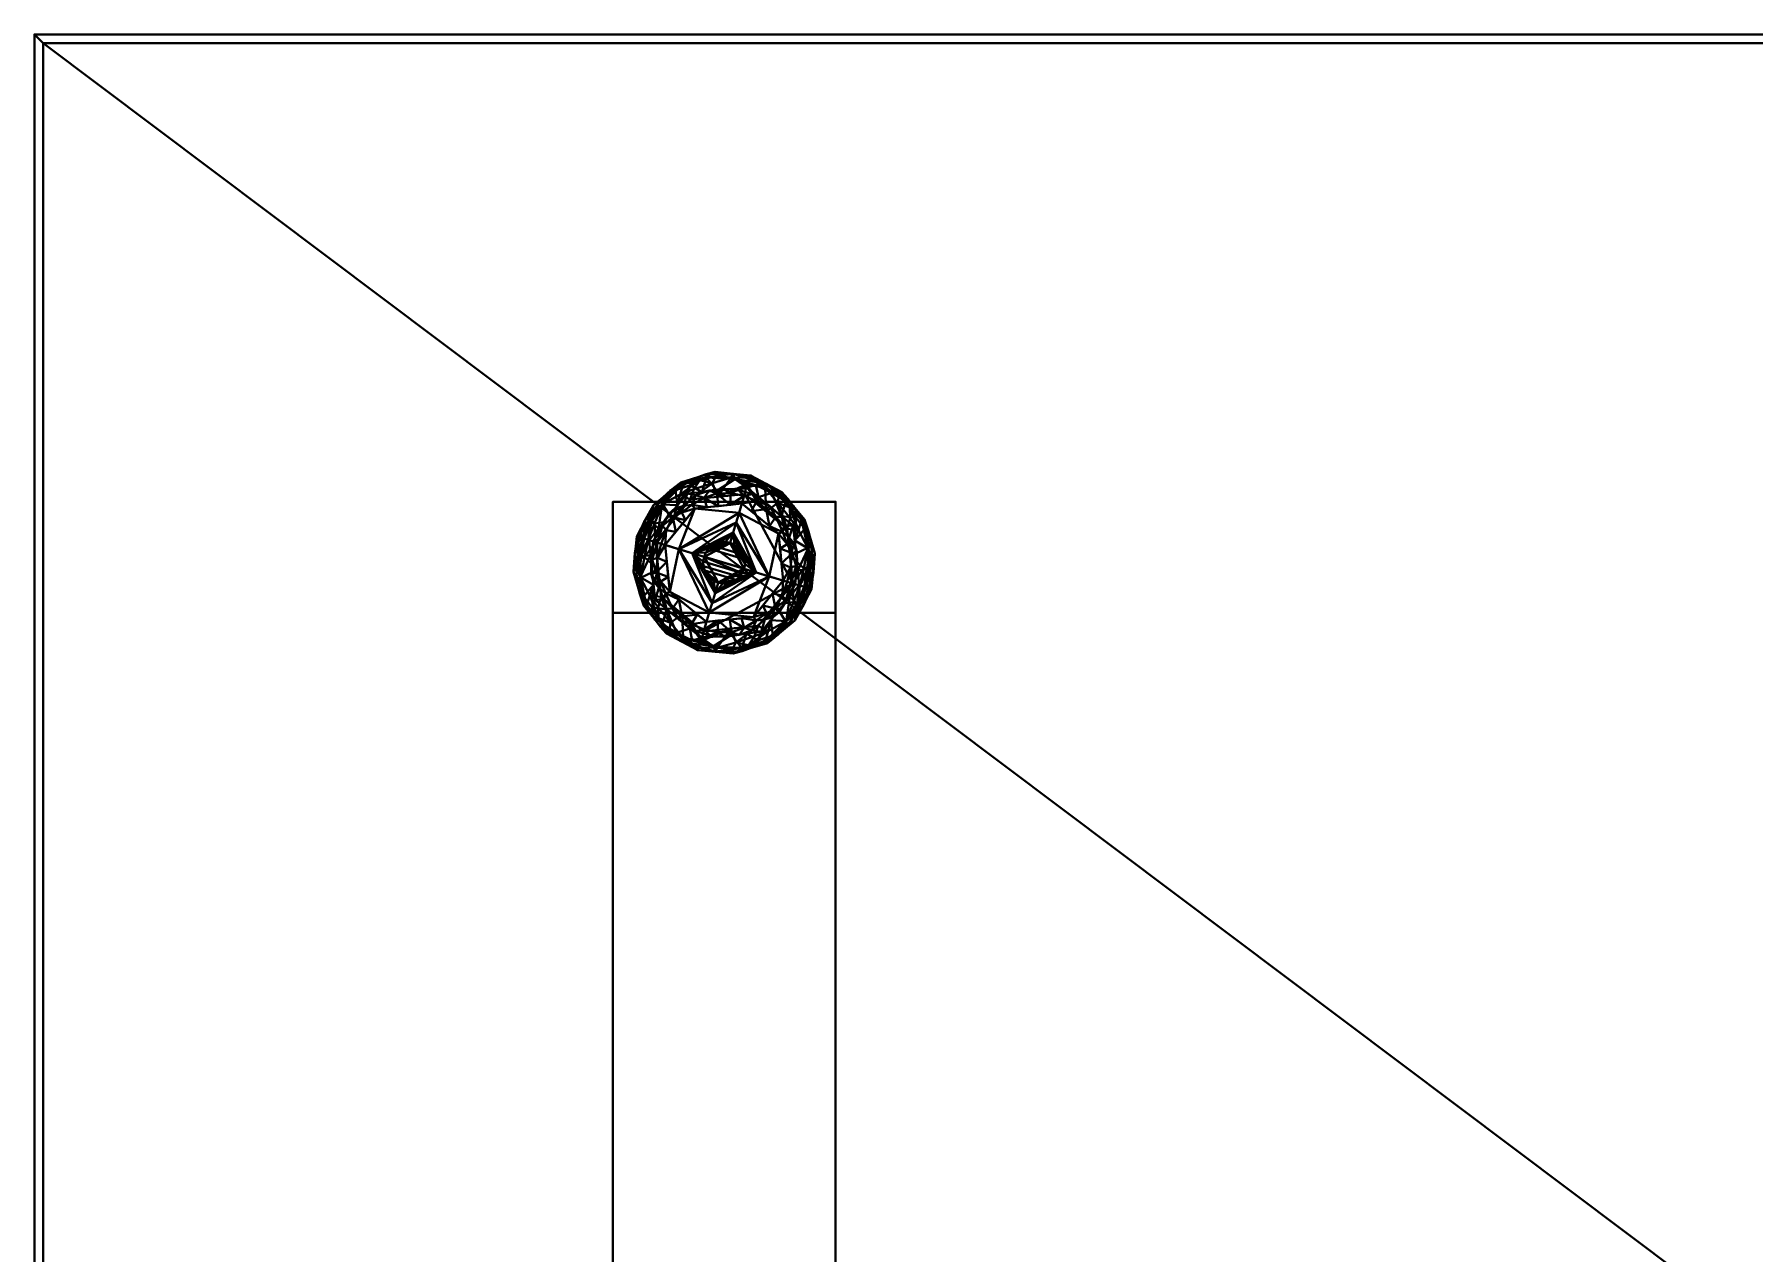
# Model space of a CAD drawing. Header units: millimetres. Extents: x -1905 to 795, y -245 to 965.
# Drawn here: x -1904.5 to -1518, y 691 to 964.9 of the extents above; entities that cross this region are included whole.
import ezdxf

# ---------------------------------------------------------------- set-up
doc = ezdxf.new("R2010")
doc.units = ezdxf.units.MM
doc.layers.add('I-FURN', color=7, linetype='Continuous', lineweight=40)

msp = doc.modelspace()

# ---------------------------------------------------------------- meshes
at = {"layer": 'I-FURN', "color": 252, "true_color": 0xa39689}
mesh = msp.add_polyface(dxfattribs=at)
corners = [(-554.52, -245.09, 725), (-554.52, -243.09, 725), (-1902.52, -243.09, 725), (-1902.52, 962.91, 725), (-554.52, 962.91, 725), (-554.52, 964.91, 725), (-1904.52, 964.91, 725), (-1904.52, -245.09, 725)]
mesh.append_faces([[corners[k] for k in face] for face in [(7, 2, 3, 6)]], dxfattribs={"vtx0": -1, "vtx2": -1, "color": 252})
mesh.append_faces([[corners[k] for k in face] for face in [(0, 1, 2, 7)]], dxfattribs={"vtx2": -1, "color": 252})
mesh.append_faces([[corners[k] for k in face] for face in [(3, 4, 5, 6)]], dxfattribs={"vtx3": -1, "color": 252})
mesh = msp.add_polyface(dxfattribs=at)
corners = [(-554.52, -245.09, 700), (-1904.52, -245.09, 700), (-1904.52, 964.91, 700), (-554.52, 964.91, 700), (-554.52, 962.91, 700), (-1902.52, 962.91, 700), (-1902.52, -243.09, 700), (-554.52, -243.09, 700)]
mesh.append_faces([[corners[k] for k in face] for face in [(2, 5, 6, 1)]], dxfattribs={"vtx0": -1, "vtx2": -1, "color": 252})
mesh.append_faces([[corners[k] for k in face] for face in [(3, 4, 5, 2)]], dxfattribs={"vtx2": -1, "color": 252})
mesh.append_faces([[corners[k] for k in face] for face in [(6, 7, 0, 1)]], dxfattribs={"vtx3": -1, "color": 252})
mesh = msp.add_polyface(dxfattribs=at)
corners = [(-1904.52, -245.09, 725), (-1904.52, 964.91, 725), (-1904.52, 964.91, 700), (-1904.52, -245.09, 700)]
mesh.append_faces([[corners[k] for k in face] for face in [(0, 1, 2, 3)]], dxfattribs={"color": 252})
mesh = msp.add_polyface(dxfattribs=at)
corners = [(-1904.52, 964.91, 725), (-554.52, 964.91, 725), (-554.52, 964.91, 700), (-1904.52, 964.91, 700)]
mesh.append_faces([[corners[k] for k in face] for face in [(0, 1, 2, 3)]], dxfattribs={"color": 252})
mesh = msp.add_polyface(dxfattribs=at)
corners = [(-1902.52, 962.91, 725), (-1902.52, -243.09, 725), (-554.52, -243.09, 725), (-554.52, 962.91, 725), (-1191.35, 428.44, 725), (-906.26, 428.44, 725), (-906.26, 292.33, 725), (-1191.35, 292.33, 725)]
mesh.append_faces([[corners[k] for k in face] for face in [(3, 5, 6, 2), (7, 1, 2, 6)]], dxfattribs={"vtx0": -1, "vtx2": -1, "color": 252})
mesh.append_faces([[corners[k] for k in face] for face in [(3, 0, 4, 5), (7, 4, 0, 1)]], dxfattribs={"vtx1": -1, "vtx3": -1, "color": 252})
mesh = msp.add_polyface(dxfattribs=at)
corners = [(-1902.52, 962.91, 700), (-554.52, 962.91, 700), (-554.52, -243.09, 700), (-1902.52, -243.09, 700), (-1191.35, 428.44, 700), (-1191.35, 292.33, 700), (-906.26, 292.33, 700), (-906.26, 428.44, 700)]
mesh.append_faces([[corners[k] for k in face] for face in [(5, 3, 0, 4), (4, 0, 1, 7)]], dxfattribs={"vtx0": -1, "vtx2": -1, "color": 252})
mesh.append_faces([[corners[k] for k in face] for face in [(2, 3, 5, 6), (1, 2, 6, 7)]], dxfattribs={"vtx1": -1, "vtx3": -1, "color": 252})
mesh = msp.add_polyface(dxfattribs=at)
corners = [(-1902.52, -243.09, 725), (-1902.52, 962.91, 725), (-1902.52, 962.91, 700), (-1902.52, -243.09, 700)]
mesh.append_faces([[corners[k] for k in face] for face in [(0, 1, 2, 3)]], dxfattribs={"color": 252})
mesh = msp.add_polyface(dxfattribs=at)
corners = [(-1902.52, 962.91, 725), (-554.52, 962.91, 725), (-554.52, 962.91, 700), (-1902.52, 962.91, 700)]
mesh.append_faces([[corners[k] for k in face] for face in [(0, 1, 2, 3)]], dxfattribs={"color": 252})
mesh = msp.add_polyface(dxfattribs=at)
corners = [(-1902.52, 962.91, 725), (-1902.52, -243.09, 725), (-1902.52, -243.09, 700), (-1902.52, 962.91, 700)]
mesh.append_faces([[corners[k] for k in face] for face in [(0, 1, 2, 3)]], dxfattribs={"color": 252})
mesh = msp.add_polyface(dxfattribs=at)
corners = [(-554.52, 962.91, 725), (-1902.52, 962.91, 725), (-1902.52, 962.91, 700), (-554.52, 962.91, 700)]
mesh.append_faces([[corners[k] for k in face] for face in [(0, 1, 2, 3)]], dxfattribs={"color": 252})
at = {"layer": 'I-FURN', "color": 250, "true_color": 0x191919}
mesh = msp.add_polyface(dxfattribs=at)
corners = [(-1766.42, 851.27, 8.39), (-1757.89, 861.72, 8.39), (-1744.47, 863.07, 8.39), (-1734.02, 854.54, 8.39), (-1732.67, 841.12, 8.39), (-1731.55, 840.78, 7.75), (-1730.67, 840.51, 6.78), (-1730.11, 840.35, 5.59), (-1729.92, 840.29, 4.27), (-1729.15, 848.25, 4.27), (-1731.49, 855.9, 4.27), (-1736.58, 862.07, 4.27), (-1743.64, 865.82, 4.27), (-1751.6, 866.59, 4.27), (-1759.25, 864.25, 4.27), (-1765.42, 859.16, 4.27), (-1769.18, 852.1, 4.27), (-1768.98, 852.04, 5.59), (-1768.42, 851.87, 6.78), (-1767.54, 851.61, 7.75), (-1762.16, 856.49, 8.39), (-1733.35, 847.83, 8.39), (-1765.68, 857.72, 6.6), (-1729.73, 846.9, 6.6), (-1767.13, 855.96, 4.27), (-1729.5, 844.64, 4.27), (-1767.51, 855.41, 5.9), (-1729.48, 843.97, 5.9), (-1760.45, 862.51, 6.9), (-1731.45, 853.78, 6.9), (-1765.96, 855.35, 7.75), (-1763.5, 859.28, 7.45), (-1730.81, 844.77, 7.75), (-1730.68, 849.41, 7.45), (-1753.51, 865.38, 6.94), (-1735.65, 860.01, 6.94), (-1763.13, 860.95, 6.19), (-1730.08, 851.01, 6.19), (-1760.41, 863.32, 5.61), (-1755.43, 865.42, 4.27), (-1757, 864.77, 6.26), (-1762.34, 861.71, 4.27), (-1757.12, 863.64, 7.56), (-1731.03, 854.48, 5.61), (-1734.03, 858.98, 4.27), (-1733.08, 857.58, 6.26), (-1730.32, 852.07, 4.27), (-1733.4, 856.26, 7.55), (-1733.68, 851.18, 8.39), (-1753.59, 866.08, 5.59), (-1747.55, 866.17, 6.15), (-1741.1, 864.15, 6.58), (-1735.2, 860.55, 5.59), (-1740.11, 863.95, 4.27), (-1737.87, 862.49, 6.22), (-1751.18, 862.39, 8.39), (-1754.54, 862.06, 8.39), (-1739.25, 858.8, 8.39), (-1738.82, 861.92, 7.55), (-1736.63, 856.67, 8.39), (-1742.39, 863.62, 7.71), (-1747.13, 864.95, 7.65), (-1741.86, 860.94, 8.39), (-1764.29, 853.88, 8.39), (-1733.01, 844.47, 8.39), (-1760.02, 859.11, 8.39), (-1747.62, 866.21, 4.27), (-1747.82, 862.73, 8.39)]
mesh.append_faces([[corners[k] for k in face] for face in [(6, 27, 5), (18, 26, 17), (19, 26, 18), (0, 30, 19), (24, 26, 15), (48, 47, 3), (53, 54, 11), (15, 36, 41), (44, 45, 10), (11, 52, 44), (55, 34, 56)]], dxfattribs={"vtx0": -1, "vtx1": -1, "color": 250})
mesh.append_faces([[corners[k] for k in face] for face in [(15, 26, 22), (32, 23, 33), (19, 30, 22), (40, 28, 42), (26, 24, 17), (28, 38, 36), (27, 7, 25), (36, 31, 28), (26, 19, 22), (40, 38, 28), (22, 30, 31), (49, 34, 50), (23, 27, 9), (29, 45, 47), (28, 65, 42), (37, 33, 23), (45, 29, 43), (27, 23, 5), (31, 36, 22), (37, 46, 43), (5, 23, 32), (30, 63, 31), (47, 45, 35), (37, 29, 33), (64, 32, 33), (47, 48, 29), (49, 50, 13), (51, 50, 61), (12, 50, 51), (36, 15, 22), (38, 41, 36), (29, 37, 43), (37, 23, 9), (54, 51, 58), (40, 42, 34), (38, 40, 14), (49, 40, 34), (52, 45, 44), (35, 45, 52), (10, 45, 43), (29, 48, 33), (51, 60, 58), (40, 49, 39), (52, 11, 54), (60, 51, 61), (54, 58, 35), (42, 56, 34), (35, 52, 54), (51, 54, 53), (50, 34, 61), (59, 47, 35), (60, 62, 58), (59, 35, 58), (61, 2, 60), (55, 61, 34), (28, 31, 65)]], dxfattribs={"vtx0": -1, "vtx1": -1, "vtx2": -1, "color": 250})
mesh.append_faces([[corners[k] for k in face] for face in [(27, 25, 9), (38, 14, 41), (42, 65, 1), (37, 9, 46), (42, 1, 56), (60, 2, 62), (30, 0, 63)]], dxfattribs={"vtx0": -1, "vtx2": -1, "color": 250})
mesh.append_faces([[corners[k] for k in face] for face in [(20, 65, 31, 63), (39, 14, 40), (6, 7, 27), (4, 5, 32), (64, 4, 32), (21, 64, 33, 48), (57, 59, 58, 62), (13, 39, 49), (46, 10, 43), (66, 13, 50, 12), (53, 12, 51), (59, 3, 47), (67, 2, 61, 55)]], dxfattribs={"vtx1": -1, "vtx2": -1, "color": 250})
mesh.append_faces([[corners[k] for k in face] for face in [(24, 16, 17), (7, 8, 25)]], dxfattribs={"vtx2": -1, "color": 250})
mesh = msp.add_polyface(dxfattribs=at)
corners = [(-1769.18, 852.1, 4.27), (-1765.42, 859.16, 4.27), (-1759.25, 864.25, 4.27), (-1751.6, 866.59, 4.27), (-1743.64, 865.82, 4.27), (-1736.58, 862.07, 4.27), (-1731.49, 855.9, 4.27), (-1729.15, 848.25, 4.27), (-1729.92, 840.29, 4.27), (-1730.24, 840.38, 2.58), (-1731.15, 840.66, 1.16), (-1732.52, 841.07, 0.2), (-1734.13, 841.55, -0.13), (-1735.37, 853.81, -0.13), (-1744.91, 861.61, -0.13), (-1757.17, 860.37, -0.13), (-1764.96, 850.83, -0.13), (-1766.58, 851.32, 0.2), (-1767.94, 851.73, 1.16), (-1768.86, 852, 2.58), (-1763.37, 859.37, 1.04), (-1730.75, 849.56, 1.04), (-1767.13, 855.96, 4.27), (-1729.5, 844.64, 4.27), (-1766.16, 856.21, 1.35), (-1730.17, 845.38, 1.35), (-1747.96, 865.34, 1.16), (-1740.31, 863.04, 1.16), (-1754.99, 864.72, 1.26), (-1734.78, 858.64, 1.26), (-1765.16, 855.01, 0.27), (-1761.07, 855.6, -0.13), (-1731.66, 844.94, 0.27), (-1734.75, 847.68, -0.13), (-1759.4, 861.54, 0.42), (-1758.75, 863.83, 2.04), (-1762.34, 861.71, 4.27), (-1764.15, 860.11, 2.61), (-1755.43, 865.42, 4.27), (-1761.49, 862.48, 2.66), (-1732.87, 853.55, 0.42), (-1732.14, 855.82, 2.04), (-1730.32, 852.07, 4.27), (-1729.69, 849.74, 2.61), (-1734.03, 858.98, 4.27), (-1730.6, 853.18, 2.66), (-1751.04, 860.99, -0.13), (-1740.14, 857.71, -0.13), (-1747.62, 866.21, 4.27), (-1740.11, 863.95, 4.27), (-1743.82, 865.24, 2.03), (-1744.5, 863.76, 0.44), (-1756.37, 862.73, 0.25), (-1752.17, 864.1, 0.35), (-1751.41, 865.65, 1.53), (-1734.73, 856.22, 0.25), (-1737.47, 859.68, 0.35), (-1737.26, 861.39, 1.53)]
mesh.append_faces([[corners[k] for k in face] for face in [(22, 19, 0)]], dxfattribs={"vtx0": -1, "color": 250})
mesh.append_faces([[corners[k] for k in face] for face in [(17, 30, 16), (48, 54, 3), (1, 24, 22), (23, 25, 7), (4, 50, 48), (13, 40, 33), (36, 37, 1), (3, 28, 38), (42, 45, 6), (46, 51, 14), (49, 50, 4), (5, 57, 49)]], dxfattribs={"vtx0": -1, "vtx1": -1, "color": 250})
mesh.append_faces([[corners[k] for k in face] for face in [(15, 34, 52), (17, 24, 30), (28, 34, 35), (29, 44, 41), (32, 21, 25), (19, 22, 24), (30, 20, 31), (43, 21, 45), (27, 47, 51), (28, 53, 52), (30, 24, 20), (27, 49, 57), (35, 38, 28), (32, 33, 21), (42, 43, 45), (9, 25, 23), (40, 29, 41), (26, 50, 51), (32, 25, 11), (50, 27, 51), (37, 20, 24), (56, 55, 13), (34, 20, 35), (54, 53, 28), (40, 55, 29), (34, 31, 20), (37, 39, 20), (39, 37, 36), (1, 37, 24), (35, 20, 39), (35, 39, 2), (40, 21, 33), (40, 41, 21), (7, 25, 43), (6, 45, 41), (21, 43, 25), (41, 45, 21), (52, 53, 15), (26, 48, 50), (57, 56, 27), (27, 50, 49), (26, 51, 46), (52, 34, 28), (53, 26, 46), (26, 53, 54), (26, 54, 48), (54, 28, 3), (56, 29, 55), (55, 40, 13), (29, 56, 57), (56, 47, 27), (57, 5, 29)]], dxfattribs={"vtx0": -1, "vtx1": -1, "vtx2": -1, "color": 250})
mesh.append_faces([[corners[k] for k in face] for face in [(39, 36, 2), (32, 12, 33), (35, 2, 38), (29, 5, 44)]], dxfattribs={"vtx0": -1, "vtx2": -1, "color": 250})
mesh.append_faces([[corners[k] for k in face] for face in [(18, 19, 24), (17, 18, 24), (10, 11, 25), (13, 47, 56), (11, 12, 32), (9, 10, 25), (31, 16, 30), (15, 31, 34), (42, 7, 43), (44, 6, 41), (47, 14, 51), (46, 15, 53)]], dxfattribs={"vtx1": -1, "vtx2": -1, "color": 250})
mesh.append_faces([[corners[k] for k in face] for face in [(23, 8, 9)]], dxfattribs={"vtx2": -1, "color": 250})
mesh = msp.add_polyface(dxfattribs=at)
corners = [(-1745.55, 859.47, 10.25), (-1737.33, 852.76, 10.25), (-1736.27, 842.2, 10.25), (-1735.41, 841.94, 9.71), (-1734.52, 841.67, 9.22), (-1733.6, 841.4, 8.78), (-1732.67, 841.12, 8.39), (-1734.02, 854.54, 8.39), (-1744.47, 863.07, 8.39), (-1757.89, 861.72, 8.39), (-1766.42, 851.27, 8.39), (-1765.49, 850.99, 8.78), (-1764.58, 850.71, 9.22), (-1763.69, 850.45, 9.71), (-1762.82, 850.19, 10.25), (-1756.11, 858.41, 10.25), (-1760.41, 853.14, 10.25), (-1736.65, 845.99, 10.25), (-1763.36, 855.02, 8.39), (-1733.16, 845.94, 8.39), (-1763.41, 854.52, 9), (-1733.39, 845.49, 9), (-1760.62, 858.37, 8.39), (-1758.65, 858.98, 9.22), (-1750.83, 858.94, 10.25), (-1751.18, 862.39, 8.39), (-1733.59, 850.24, 8.39), (-1734.9, 851.83, 9.22), (-1741.44, 856.11, 10.25), (-1739.25, 858.8, 8.39), (-1748.04, 861.82, 9.22), (-1742.2, 860.01, 9.25), (-1737.91, 856.49, 9.3), (-1754.01, 860.79, 9.45), (-1762.6, 853.53, 9.6), (-1758.26, 855.77, 10.25), (-1761.08, 856.44, 9.36), (-1761.8, 857.34, 8.82), (-1759.08, 857.51, 9.69), (-1756.77, 859.18, 9.66), (-1734.61, 845.11, 9.6), (-1736.99, 849.37, 10.25), (-1734.28, 848.38, 9.36), (-1733.18, 848.72, 8.82), (-1735.35, 850.38, 9.69), (-1736.36, 853.04, 9.66), (-1736.1, 854.4, 9.2), (-1736.63, 856.67, 8.39), (-1736.61, 856.51, 8.83), (-1739.33, 858.95, 8.92), (-1741.86, 860.94, 8.39), (-1743.22, 861.57, 8.79), (-1746.4, 862.55, 8.78), (-1749.72, 862.82, 8.79), (-1754.54, 862.06, 8.39), (-1755.87, 861.35, 8.88), (-1751.22, 861.75, 9.25), (-1747.82, 862.73, 8.39), (-1745.02, 861.22, 9.22), (-1752.89, 862.42, 8.82), (-1740.09, 858.26, 9.41), (-1748.19, 859.2, 10.25), (-1743.5, 857.79, 10.25), (-1739.39, 854.43, 10.25), (-1753.47, 858.67, 10.25)]
mesh.append_faces([[corners[k] for k in face] for face in [(11, 18, 10)]], dxfattribs={"vtx0": -1, "color": 250})
mesh.append_faces([[corners[k] for k in face] for face in [(35, 36, 16), (5, 21, 4), (18, 37, 22), (15, 38, 35), (4, 40, 3), (1, 45, 63), (64, 39, 15)]], dxfattribs={"vtx0": -1, "vtx1": -1, "color": 250})
mesh.append_faces([[corners[k] for k in face] for face in [(21, 42, 40), (11, 20, 18), (42, 43, 27), (36, 20, 34), (37, 18, 20), (23, 38, 39), (30, 58, 52), (36, 37, 20), (45, 1, 44), (58, 0, 31), (5, 19, 21), (4, 21, 40), (39, 55, 23), (39, 64, 33), (51, 31, 49), (49, 32, 48), (49, 60, 32), (51, 49, 50), (45, 46, 32), (53, 30, 52), (38, 23, 36), (12, 34, 20), (36, 34, 16), (38, 15, 39), (37, 23, 22), (23, 37, 36), (36, 35, 38), (55, 39, 33), (43, 42, 21), (40, 42, 17), (44, 42, 27), (19, 43, 21), (27, 43, 26), (44, 27, 45), (41, 42, 44), (46, 45, 27), (45, 32, 63), (27, 7, 46), (49, 31, 60), (46, 48, 32), (7, 48, 46), (48, 29, 49), (52, 51, 8), (58, 31, 51), (57, 53, 52), (56, 30, 53), (33, 59, 55), (23, 55, 9), (33, 56, 59), (56, 53, 59), (24, 56, 33), (52, 58, 51), (56, 61, 30), (25, 59, 53), (54, 55, 59), (61, 58, 30), (62, 60, 31), (60, 63, 32)]], dxfattribs={"vtx0": -1, "vtx1": -1, "vtx2": -1, "color": 250})
mesh.append_faces([[corners[k] for k in face] for face in [(20, 11, 12), (34, 12, 13), (40, 17, 2), (40, 2, 3), (49, 29, 50), (53, 57, 25), (52, 8, 57), (31, 0, 62)]], dxfattribs={"vtx0": -1, "vtx2": -1, "color": 250})
mesh.append_faces([[corners[k] for k in face] for face in [(48, 7, 47, 29), (60, 62, 28, 63)]], dxfattribs={"vtx0": -1, "vtx3": -1, "color": 250})
mesh.append_faces([[corners[k] for k in face] for face in [(26, 7, 27), (14, 16, 34), (13, 14, 34), (61, 0, 58), (19, 26, 43), (41, 17, 42), (9, 22, 23), (25, 54, 59), (24, 61, 56), (1, 41, 44), (50, 8, 51), (54, 9, 55), (64, 24, 33)]], dxfattribs={"vtx1": -1, "vtx2": -1, "color": 250})
mesh.append_faces([[corners[k] for k in face] for face in [(5, 6, 19)]], dxfattribs={"vtx2": -1, "color": 250})
at = {"layer": 'I-FURN', "color": 250, "true_color": 0x141414}
mesh = msp.add_polyface(dxfattribs=at)
corners = [(-1774.52, 859.91, 20.54), (-1774.52, 834.91, 20.54), (-1774.52, 834.91, 650), (-1774.52, -115.09, 650), (-1774.52, -115.09, 20.54), (-1774.52, -140.09, 20.54), (-1774.52, -140.09, 700), (-1774.52, 859.91, 700)]
mesh.append_faces([[corners[k] for k in face] for face in [(2, 7, 0, 1)]], dxfattribs={"vtx0": -1, "color": 250})
mesh.append_faces([[corners[k] for k in face] for face in [(7, 2, 3, 6)]], dxfattribs={"vtx0": -1, "vtx2": -1, "color": 250})
mesh.append_faces([[corners[k] for k in face] for face in [(5, 6, 3, 4)]], dxfattribs={"vtx1": -1, "color": 250})
mesh = msp.add_polyface(dxfattribs=at)
corners = [(-1724.52, 859.91, 20.54), (-1724.52, 834.91, 20.54), (-1774.52, 834.91, 20.54), (-1774.52, 859.91, 20.54)]
mesh.append_faces([[corners[k] for k in face] for face in [(0, 1, 2, 3)]], dxfattribs={"color": 250})
mesh = msp.add_polyface(dxfattribs=at)
corners = [(-1724.52, -140.09, 700), (-1724.52, 859.91, 700), (-1774.52, 859.91, 700), (-1774.52, -140.09, 700)]
mesh.append_faces([[corners[k] for k in face] for face in [(3, 0, 1, 2)]], dxfattribs={"color": 250})
mesh = msp.add_polyface(dxfattribs=at)
corners = [(-1724.52, 859.91, 700), (-1724.52, 859.91, 20.54), (-1774.52, 859.91, 20.54), (-1774.52, 859.91, 700)]
mesh.append_faces([[corners[k] for k in face] for face in [(0, 1, 2, 3)]], dxfattribs={"color": 250})
at = {"layer": 'I-FURN', "color": 250, "true_color": 0x191919}
mesh = msp.add_polyface(dxfattribs=at)
corners = [(-1734.13, 841.55, -0.13), (-1741.92, 832.01, -0.13), (-1754.19, 830.78, -0.13), (-1763.73, 838.57, -0.13), (-1764.96, 850.83, -0.13), (-1757.17, 860.37, -0.13), (-1744.91, 861.61, -0.13), (-1735.37, 853.81, -0.13)]
mesh.append_faces([[corners[k] for k in face] for face in [(0, 6, 7)]], dxfattribs={"vtx0": -1, "color": 250})
mesh.append_faces([[corners[k] for k in face] for face in [(1, 2, 0)]], dxfattribs={"vtx1": -1, "color": 250})
mesh.append_faces([[corners[k] for k in face] for face in [(4, 5, 6, 0), (2, 3, 4, 0)]], dxfattribs={"vtx2": -1, "vtx3": -1, "color": 250})
mesh = msp.add_polyface(dxfattribs=at)
corners = [(-1750.9, 841.69, 13.84), (-1751.87, 842.11, 13.84), (-1752.72, 842.73, 13.84), (-1753.41, 843.52, 13.84), (-1753.91, 844.45, 13.84), (-1754.19, 845.46, 13.84), (-1754.24, 846.51, 13.84), (-1754.05, 847.55, 13.84), (-1753.63, 848.51, 13.84), (-1753.01, 849.37, 13.84), (-1752.22, 850.06, 13.84), (-1751.29, 850.56, 13.84), (-1750.28, 850.84, 13.84), (-1749.23, 850.88, 13.84), (-1748.19, 850.69, 13.84), (-1747.5, 853, 13.27), (-1746.82, 855.25, 12.48), (-1746.17, 857.41, 11.47), (-1745.55, 859.47, 10.25), (-1756.11, 858.41, 10.25), (-1762.82, 850.19, 10.25), (-1761.76, 839.63, 10.25), (-1753.54, 832.92, 10.25), (-1752.92, 834.98, 11.47), (-1752.27, 837.14, 12.48), (-1751.6, 839.38, 13.27), (-1759.69, 849.25, 12), (-1756.75, 848.36, 13.15)]
mesh.append_faces([[corners[k] for k in face] for face in [(15, 13, 14)]], dxfattribs={"vtx0": -1, "color": 250})
mesh.append_faces([[corners[k] for k in face] for face in [(7, 27, 6), (24, 26, 23), (21, 26, 20), (5, 27, 4), (3, 25, 2), (9, 27, 8), (10, 27, 9), (25, 27, 24), (13, 15, 12), (11, 15, 10), (20, 26, 19)]], dxfattribs={"vtx0": -1, "vtx1": -1, "color": 250})
mesh.append_faces([[corners[k] for k in face] for face in [(24, 27, 26), (27, 25, 4), (17, 19, 26), (27, 10, 15), (26, 27, 16), (26, 21, 23)]], dxfattribs={"vtx0": -1, "vtx1": -1, "vtx2": -1, "color": 250})
mesh.append_faces([[corners[k] for k in face] for face in [(27, 5, 6), (25, 1, 2), (25, 3, 4), (26, 16, 17), (15, 11, 12)]], dxfattribs={"vtx0": -1, "vtx2": -1, "color": 250})
mesh.append_faces([[corners[k] for k in face] for face in [(22, 23, 21), (18, 19, 17)]], dxfattribs={"vtx1": -1, "color": 250})
mesh.append_faces([[corners[k] for k in face] for face in [(7, 8, 27), (15, 16, 27)]], dxfattribs={"vtx1": -1, "vtx2": -1, "color": 250})
mesh.append_faces([[corners[k] for k in face] for face in [(25, 0, 1)]], dxfattribs={"vtx2": -1, "color": 250})
mesh = msp.add_polyface(dxfattribs=at)
corners = [(-1753.54, 832.92, 10.25), (-1742.98, 833.98, 10.25), (-1736.27, 842.2, 10.25), (-1737.33, 852.76, 10.25), (-1745.55, 859.47, 10.25), (-1746.17, 857.41, 11.47), (-1746.82, 855.25, 12.48), (-1747.5, 853, 13.27), (-1748.19, 850.69, 13.84), (-1747.23, 850.28, 13.84), (-1746.37, 849.66, 13.84), (-1745.68, 848.87, 13.84), (-1745.18, 847.94, 13.84), (-1744.9, 846.93, 13.84), (-1744.86, 845.87, 13.84), (-1745.05, 844.84, 13.84), (-1745.46, 843.87, 13.84), (-1746.08, 843.02, 13.84), (-1746.87, 842.33, 13.84), (-1747.8, 841.83, 13.84), (-1748.81, 841.55, 13.84), (-1749.87, 841.5, 13.84), (-1750.9, 841.69, 13.84), (-1751.6, 839.38, 13.27), (-1752.27, 837.14, 12.48), (-1752.92, 834.98, 11.47), (-1739.4, 843.14, 12), (-1742.34, 844.03, 13.15)]
mesh.append_faces([[corners[k] for k in face] for face in [(23, 21, 22)]], dxfattribs={"vtx0": -1, "color": 250})
mesh.append_faces([[corners[k] for k in face] for face in [(6, 26, 5), (3, 26, 2), (7, 27, 6), (13, 27, 12), (25, 26, 24), (11, 7, 10), (15, 27, 14), (17, 27, 16), (18, 27, 17), (21, 23, 20), (19, 23, 18)]], dxfattribs={"vtx0": -1, "vtx1": -1, "color": 250})
mesh.append_faces([[corners[k] for k in face] for face in [(26, 6, 27), (3, 5, 26), (26, 27, 24), (12, 27, 7), (27, 18, 23), (26, 25, 1)]], dxfattribs={"vtx0": -1, "vtx1": -1, "vtx2": -1, "color": 250})
mesh.append_faces([[corners[k] for k in face] for face in [(27, 13, 14), (7, 9, 10), (7, 11, 12), (26, 1, 2), (23, 19, 20)]], dxfattribs={"vtx0": -1, "vtx2": -1, "color": 250})
mesh.append_faces([[corners[k] for k in face] for face in [(4, 5, 3), (0, 1, 25)]], dxfattribs={"vtx1": -1, "color": 250})
mesh.append_faces([[corners[k] for k in face] for face in [(23, 24, 27), (15, 16, 27)]], dxfattribs={"vtx1": -1, "vtx2": -1, "color": 250})
mesh.append_faces([[corners[k] for k in face] for face in [(7, 8, 9)]], dxfattribs={"vtx2": -1, "color": 250})
at = {"layer": 'I-FURN', "color": 250, "true_color": 0x141414}
mesh = msp.add_polyface(dxfattribs=at)
corners = [(-1724.52, 859.91, 20.54), (-1724.52, 859.91, 700), (-1724.52, -140.09, 700), (-1724.52, -140.09, 20.54), (-1724.52, -115.09, 20.54), (-1724.52, -115.09, 650), (-1724.52, 834.91, 650), (-1724.52, 834.91, 20.54)]
mesh.append_faces([[corners[k] for k in face] for face in [(5, 6, 1, 2)]], dxfattribs={"vtx1": -1, "vtx3": -1, "color": 250})
mesh.append_faces([[corners[k] for k in face] for face in [(3, 4, 5, 2)]], dxfattribs={"vtx2": -1, "color": 250})
mesh.append_faces([[corners[k] for k in face] for face in [(6, 7, 0, 1)]], dxfattribs={"vtx3": -1, "color": 250})
at = {"layer": 'I-FURN', "color": 250, "true_color": 0x191919}
mesh = msp.add_polyface(dxfattribs=at)
corners = [(-1734.13, 841.55, -0.13), (-1732.52, 841.07, 0.2), (-1731.15, 840.66, 1.16), (-1730.24, 840.38, 2.58), (-1729.92, 840.29, 4.27), (-1733.67, 833.22, 4.27), (-1739.84, 828.14, 4.27), (-1747.49, 825.8, 4.27), (-1755.45, 826.56, 4.27), (-1762.52, 830.32, 4.27), (-1767.6, 836.49, 4.27), (-1769.94, 844.14, 4.27), (-1769.18, 852.1, 4.27), (-1768.86, 852, 2.58), (-1767.94, 851.73, 1.16), (-1766.58, 851.32, 0.2), (-1764.96, 850.83, -0.13), (-1763.73, 838.57, -0.13), (-1754.19, 830.78, -0.13), (-1741.92, 832.01, -0.13), (-1735.73, 833.02, 1.04), (-1768.34, 842.83, 1.04), (-1731.97, 836.43, 4.27), (-1769.6, 847.75, 4.27), (-1732.94, 836.17, 1.35), (-1768.93, 847, 1.35), (-1751.13, 827.05, 1.16), (-1758.79, 829.35, 1.16), (-1744.1, 827.67, 1.26), (-1764.31, 833.75, 1.26), (-1733.94, 837.37, 0.27), (-1738.03, 836.78, -0.13), (-1767.43, 847.45, 0.27), (-1764.35, 844.7, -0.13), (-1739.69, 830.85, 0.42), (-1740.34, 828.56, 2.04), (-1736.76, 830.68, 4.27), (-1734.94, 832.28, 2.61), (-1743.67, 826.97, 4.27), (-1737.6, 829.91, 2.66), (-1766.23, 838.83, 0.42), (-1766.96, 836.56, 2.04), (-1768.77, 840.31, 4.27), (-1769.41, 842.65, 2.61), (-1765.06, 833.4, 4.27), (-1768.49, 839.2, 2.66), (-1748.06, 831.39, -0.13), (-1758.96, 834.67, -0.13), (-1751.47, 826.18, 4.27), (-1758.98, 828.44, 4.27), (-1755.28, 827.15, 2.03), (-1754.6, 828.62, 0.44), (-1742.73, 829.66, 0.25), (-1746.92, 828.28, 0.35), (-1747.69, 826.74, 1.53), (-1764.36, 836.16, 0.25), (-1761.62, 832.71, 0.35), (-1761.83, 830.99, 1.53)]
mesh.append_faces([[corners[k] for k in face] for face in [(5, 24, 22), (8, 50, 48), (1, 30, 0), (47, 56, 17), (17, 40, 33), (36, 37, 5), (7, 28, 38), (42, 45, 10), (46, 51, 18), (49, 50, 8), (9, 57, 49)]], dxfattribs={"vtx0": -1, "vtx1": -1, "color": 250})
mesh.append_faces([[corners[k] for k in face] for face in [(29, 44, 41), (32, 21, 25), (42, 43, 45), (24, 30, 1), (28, 34, 35), (27, 51, 50), (3, 22, 24), (30, 24, 20), (40, 29, 41), (37, 20, 24), (27, 47, 51), (19, 34, 52), (32, 33, 21), (23, 13, 25), (17, 56, 55), (50, 49, 27), (35, 38, 28), (30, 20, 31), (27, 49, 57), (25, 15, 32), (43, 21, 45), (28, 53, 52), (34, 20, 35), (53, 28, 54), (40, 17, 55), (34, 31, 20), (37, 39, 20), (39, 37, 36), (5, 37, 24), (35, 20, 39), (35, 39, 6), (40, 21, 33), (40, 41, 21), (11, 25, 43), (10, 45, 41), (21, 43, 25), (41, 45, 21), (52, 53, 19), (26, 48, 50), (57, 56, 27), (26, 50, 51), (26, 51, 46), (52, 34, 28), (53, 26, 46), (26, 53, 54), (26, 54, 48), (54, 28, 7), (55, 29, 40), (56, 29, 55), (29, 56, 57), (56, 47, 27), (57, 9, 29)]], dxfattribs={"vtx0": -1, "vtx1": -1, "vtx2": -1, "color": 250})
mesh.append_faces([[corners[k] for k in face] for face in [(25, 14, 15), (32, 15, 16), (39, 36, 6), (32, 16, 33), (35, 6, 38), (29, 9, 44)]], dxfattribs={"vtx0": -1, "vtx2": -1, "color": 250})
mesh.append_faces([[corners[k] for k in face] for face in [(2, 3, 24), (13, 14, 25), (7, 48, 54), (1, 2, 24), (11, 23, 25), (31, 0, 30), (19, 31, 34), (42, 11, 43), (44, 10, 41), (47, 18, 51), (46, 19, 53)]], dxfattribs={"vtx1": -1, "vtx2": -1, "color": 250})
mesh.append_faces([[corners[k] for k in face] for face in [(23, 12, 13), (3, 4, 22)]], dxfattribs={"vtx2": -1, "color": 250})
mesh = msp.add_polyface(dxfattribs=at)
corners = [(-1729.92, 840.29, 4.27), (-1730.11, 840.35, 5.59), (-1730.67, 840.51, 6.78), (-1731.55, 840.78, 7.75), (-1732.67, 841.12, 8.39), (-1741.2, 830.67, 8.39), (-1754.62, 829.32, 8.39), (-1765.07, 837.85, 8.39), (-1766.42, 851.27, 8.39), (-1767.54, 851.61, 7.75), (-1768.42, 851.87, 6.78), (-1768.98, 852.04, 5.59), (-1769.18, 852.1, 4.27), (-1769.94, 844.14, 4.27), (-1767.6, 836.49, 4.27), (-1762.52, 830.32, 4.27), (-1755.45, 826.56, 4.27), (-1747.49, 825.8, 4.27), (-1739.84, 828.14, 4.27), (-1733.67, 833.22, 4.27), (-1736.94, 835.89, 8.39), (-1765.75, 844.56, 8.39), (-1733.41, 834.67, 6.6), (-1769.36, 845.48, 6.6), (-1731.97, 836.43, 4.27), (-1769.6, 847.75, 4.27), (-1731.59, 836.97, 5.9), (-1769.61, 848.41, 5.9), (-1738.64, 829.88, 6.9), (-1767.64, 838.6, 6.9), (-1733.14, 837.04, 7.75), (-1735.59, 833.1, 7.45), (-1768.28, 847.61, 7.75), (-1768.41, 842.98, 7.45), (-1745.58, 827.01, 6.94), (-1763.44, 832.38, 6.94), (-1735.97, 831.43, 6.19), (-1769.02, 841.37, 6.19), (-1738.68, 829.06, 5.61), (-1743.67, 826.97, 4.27), (-1742.09, 827.61, 6.26), (-1736.76, 830.68, 4.27), (-1741.98, 828.74, 7.56), (-1768.06, 837.9, 5.61), (-1765.06, 833.4, 4.27), (-1766.02, 834.81, 6.26), (-1768.77, 840.31, 4.27), (-1765.69, 836.13, 7.55), (-1765.41, 841.2, 8.39), (-1745.5, 826.3, 5.59), (-1751.55, 826.22, 6.15), (-1757.99, 828.23, 6.58), (-1763.9, 831.84, 5.59), (-1758.98, 828.44, 4.27), (-1761.22, 829.9, 6.22), (-1747.91, 829.99, 8.39), (-1744.56, 830.33, 8.39), (-1759.85, 833.58, 8.39), (-1760.27, 830.47, 7.55), (-1762.46, 835.72, 8.39), (-1756.7, 828.76, 7.71), (-1751.97, 827.43, 7.65), (-1757.24, 831.45, 8.39), (-1734.8, 838.5, 8.39), (-1766.09, 847.91, 8.39), (-1739.07, 833.28, 8.39), (-1751.47, 826.18, 4.27), (-1751.27, 829.65, 8.39)]
mesh.append_faces([[corners[k] for k in face] for face in [(4, 30, 3), (10, 27, 9), (24, 26, 19), (2, 26, 1), (53, 54, 15), (19, 36, 41), (44, 45, 14), (15, 52, 44), (55, 34, 56)]], dxfattribs={"vtx0": -1, "vtx1": -1, "color": 250})
mesh.append_faces([[corners[k] for k in face] for face in [(23, 27, 13), (19, 26, 22), (26, 24, 1), (22, 30, 31), (36, 31, 28), (42, 40, 28), (40, 38, 28), (49, 34, 50), (27, 11, 25), (43, 45, 29), (33, 23, 37), (3, 30, 22), (32, 23, 33), (45, 47, 29), (28, 38, 36), (26, 3, 22), (23, 9, 27), (23, 32, 9), (30, 63, 31), (31, 36, 22), (37, 46, 43), (28, 65, 42), (47, 45, 35), (37, 29, 33), (64, 32, 33), (47, 48, 29), (49, 50, 17), (51, 50, 61), (16, 50, 51), (36, 19, 22), (38, 41, 36), (29, 37, 43), (37, 23, 13), (54, 51, 58), (40, 42, 34), (38, 40, 18), (49, 40, 34), (52, 45, 44), (35, 45, 52), (14, 45, 43), (29, 48, 33), (51, 60, 58), (40, 49, 39), (52, 15, 54), (60, 51, 61), (54, 58, 35), (42, 56, 34), (35, 52, 54), (51, 54, 53), (50, 34, 61), (59, 47, 35), (60, 62, 58), (59, 35, 58), (61, 6, 60), (55, 61, 34), (28, 31, 65)]], dxfattribs={"vtx0": -1, "vtx1": -1, "vtx2": -1, "color": 250})
mesh.append_faces([[corners[k] for k in face] for face in [(40, 39, 18), (26, 2, 3), (38, 18, 41), (42, 65, 5), (37, 13, 46), (42, 5, 56), (60, 6, 62), (30, 4, 63)]], dxfattribs={"vtx0": -1, "vtx2": -1, "color": 250})
mesh.append_faces([[corners[k] for k in face] for face in [(8, 9, 32), (20, 65, 31, 63), (10, 11, 27), (7, 48, 47), (25, 13, 27), (64, 8, 32), (21, 64, 33, 48), (57, 59, 58, 62), (17, 39, 49), (46, 14, 43), (66, 17, 50, 16), (53, 16, 51), (59, 7, 47), (67, 6, 61, 55)]], dxfattribs={"vtx1": -1, "vtx2": -1, "color": 250})
mesh.append_faces([[corners[k] for k in face] for face in [(24, 0, 1), (11, 12, 25)]], dxfattribs={"vtx2": -1, "color": 250})
mesh = msp.add_polyface(dxfattribs=at)
corners = [(-1766.42, 851.27, 8.39), (-1765.07, 837.85, 8.39), (-1754.62, 829.32, 8.39), (-1741.2, 830.67, 8.39), (-1732.67, 841.12, 8.39), (-1733.6, 841.4, 8.78), (-1734.52, 841.67, 9.22), (-1735.41, 841.94, 9.71), (-1736.27, 842.2, 10.25), (-1742.98, 833.98, 10.25), (-1753.54, 832.92, 10.25), (-1761.76, 839.63, 10.25), (-1762.82, 850.19, 10.25), (-1763.69, 850.45, 9.71), (-1764.58, 850.71, 9.22), (-1765.49, 850.99, 8.78), (-1738.68, 839.25, 10.25), (-1762.44, 846.39, 10.25), (-1735.74, 837.36, 8.39), (-1765.94, 846.45, 8.39), (-1735.69, 837.86, 9), (-1765.7, 846.89, 9), (-1738.47, 834.02, 8.39), (-1740.44, 833.41, 9.22), (-1748.26, 833.45, 10.25), (-1747.91, 829.99, 8.39), (-1765.5, 842.15, 8.39), (-1764.2, 840.56, 9.22), (-1757.65, 836.27, 10.25), (-1759.85, 833.58, 8.39), (-1751.05, 830.57, 9.22), (-1756.89, 832.38, 9.25), (-1761.18, 835.89, 9.3), (-1745.08, 831.6, 9.45), (-1736.49, 838.85, 9.6), (-1740.83, 836.61, 10.25), (-1738.02, 835.94, 9.36), (-1737.29, 835.05, 8.82), (-1740.01, 834.87, 9.69), (-1742.32, 833.21, 9.66), (-1764.49, 847.27, 9.6), (-1762.1, 843.01, 10.25), (-1764.82, 844.01, 9.36), (-1765.92, 843.66, 8.82), (-1763.74, 842.01, 9.69), (-1762.74, 839.35, 9.66), (-1762.99, 837.99, 9.2), (-1762.46, 835.72, 8.39), (-1762.49, 835.87, 8.83), (-1759.76, 833.44, 8.92), (-1757.24, 831.45, 8.39), (-1755.87, 830.82, 8.79), (-1752.7, 829.83, 8.78), (-1749.38, 829.57, 8.79), (-1744.56, 830.33, 8.39), (-1743.23, 831.03, 8.88), (-1747.87, 830.63, 9.25), (-1751.27, 829.65, 8.39), (-1754.07, 831.16, 9.22), (-1746.2, 829.97, 8.82), (-1759.01, 834.12, 9.41), (-1750.9, 833.18, 10.25), (-1755.6, 834.59, 10.25), (-1759.7, 837.95, 10.25), (-1745.62, 833.71, 10.25)]
mesh.append_faces([[corners[k] for k in face] for face in [(5, 18, 4)]], dxfattribs={"vtx0": -1, "color": 250})
mesh.append_faces([[corners[k] for k in face] for face in [(35, 36, 16), (15, 21, 14), (18, 37, 22), (9, 38, 35), (14, 40, 13), (11, 45, 63), (24, 33, 64)]], dxfattribs={"vtx0": -1, "vtx1": -1, "color": 250})
mesh.append_faces([[corners[k] for k in face] for face in [(21, 42, 40), (30, 58, 52), (36, 37, 20), (18, 20, 37), (42, 43, 27), (38, 39, 23), (14, 21, 40), (58, 10, 31), (15, 19, 21), (5, 20, 18), (51, 31, 49), (39, 55, 23), (45, 11, 44), (36, 20, 34), (49, 32, 48), (49, 60, 32), (51, 49, 50), (45, 46, 32), (53, 30, 52), (38, 23, 36), (6, 34, 20), (36, 34, 16), (38, 9, 39), (37, 23, 22), (23, 37, 36), (36, 35, 38), (39, 64, 33), (55, 39, 33), (43, 42, 21), (40, 42, 17), (44, 42, 27), (19, 43, 21), (27, 43, 26), (44, 27, 45), (41, 42, 44), (46, 45, 27), (45, 32, 63), (27, 1, 46), (49, 31, 60), (46, 48, 32), (1, 48, 46), (48, 29, 49), (52, 51, 2), (58, 31, 51), (57, 53, 52), (56, 30, 53), (33, 59, 55), (23, 55, 3), (33, 56, 59), (56, 53, 59), (24, 56, 33), (52, 58, 51), (56, 61, 30), (25, 59, 53), (54, 55, 59), (61, 58, 30), (62, 60, 31), (60, 63, 32)]], dxfattribs={"vtx0": -1, "vtx1": -1, "vtx2": -1, "color": 250})
mesh.append_faces([[corners[k] for k in face] for face in [(40, 17, 12), (20, 5, 6), (34, 6, 7), (39, 9, 64), (49, 29, 50), (53, 57, 25), (52, 2, 57), (31, 10, 62)]], dxfattribs={"vtx0": -1, "vtx2": -1, "color": 250})
mesh.append_faces([[corners[k] for k in face] for face in [(48, 1, 47, 29), (60, 62, 28, 63)]], dxfattribs={"vtx0": -1, "vtx3": -1, "color": 250})
mesh.append_faces([[corners[k] for k in face] for face in [(8, 16, 34), (26, 1, 27), (12, 13, 40), (19, 26, 43), (3, 22, 23), (7, 8, 34), (61, 10, 58), (41, 17, 42), (25, 54, 59), (24, 61, 56), (11, 41, 44), (50, 2, 51), (54, 3, 55)]], dxfattribs={"vtx1": -1, "vtx2": -1, "color": 250})
mesh.append_faces([[corners[k] for k in face] for face in [(15, 0, 19)]], dxfattribs={"vtx2": -1, "color": 250})
mesh = msp.add_polyface(dxfattribs=at)
corners = [(-1745.05, 844.84, 13.85), (-1744.86, 845.87, 13.85), (-1744.9, 846.93, 13.85), (-1745.18, 847.94, 13.84), (-1745.68, 848.87, 13.84), (-1746.37, 849.66, 13.84), (-1747.23, 850.28, 13.84), (-1748.19, 850.69, 13.84), (-1749.23, 850.88, 13.84), (-1750.28, 850.84, 13.84), (-1751.29, 850.56, 13.84), (-1752.22, 850.06, 13.84), (-1753.01, 849.37, 13.85), (-1753.63, 848.51, 13.85), (-1754.05, 847.55, 13.85), (-1748.19, 850.69, 13.85)]
mesh.append_faces([[corners[k] for k in face] for face in [(5, 3, 4), (11, 9, 10)]], dxfattribs={"vtx0": -1, "color": 250})
mesh.append_faces([[corners[k] for k in face] for face in [(7, 3, 6), (8, 11, 7)]], dxfattribs={"vtx0": -1, "vtx1": -1, "color": 250})
mesh.append_faces([[corners[k] for k in face] for face in [(15, 2, 12), (3, 7, 11)]], dxfattribs={"vtx0": -1, "vtx1": -1, "vtx2": -1, "color": 250})
mesh.append_faces([[corners[k] for k in face] for face in [(12, 2, 3, 11), (3, 5, 6), (15, 12, 13), (11, 8, 9)]], dxfattribs={"vtx0": -1, "vtx2": -1, "color": 250})
mesh.append_faces([[corners[k] for k in face] for face in [(14, 15, 13)]], dxfattribs={"vtx1": -1, "color": 250})
mesh.append_faces([[corners[k] for k in face] for face in [(1, 2, 15)]], dxfattribs={"vtx1": -1, "vtx2": -1, "color": 250})
mesh.append_faces([[corners[k] for k in face] for face in [(15, 0, 1)]], dxfattribs={"vtx2": -1, "color": 250})
mesh = msp.add_polyface(dxfattribs=at)
corners = [(-1745.14, 844.87, 13.85), (-1748.22, 850.6, 13.85), (-1753.95, 847.52, 13.87), (-1753.95, 847.52, 19.12), (-1753.95, 847.52, 24.37), (-1753.95, 847.52, 29.62), (-1753.95, 847.52, 34.87), (-1748.22, 850.6, 34.87), (-1745.14, 844.87, 34.87), (-1745.14, 844.87, 29.62), (-1745.14, 844.87, 24.37), (-1745.14, 844.87, 19.12)]
mesh.append_faces([[corners[k] for k in face] for face in [(1, 10, 11, 0), (7, 4, 5, 6)]], dxfattribs={"vtx0": -1, "color": 250})
mesh.append_faces([[corners[k] for k in face] for face in [(7, 10, 4), (10, 1, 4)]], dxfattribs={"vtx0": -1, "vtx1": -1, "vtx2": -1, "color": 250})
mesh.append_faces([[corners[k] for k in face] for face in [(7, 8, 9, 10), (1, 2, 3, 4)]], dxfattribs={"vtx3": -1, "color": 250})
mesh = msp.add_polyface(dxfattribs=at)
corners = [(-1745.14, 844.87, 34.87), (-1748.22, 850.6, 34.87), (-1753.95, 847.52, 34.87), (-1750.87, 841.79, 34.87)]
mesh.append_faces([[corners[k] for k in face] for face in [(3, 0, 1, 2)]], dxfattribs={"color": 250})
mesh = msp.add_polyface(dxfattribs=at)
corners = [(-1754.05, 847.55, 13.85), (-1754.24, 846.51, 13.85), (-1754.19, 845.46, 13.85), (-1753.91, 844.45, 13.84), (-1753.41, 843.52, 13.84), (-1752.72, 842.73, 13.84), (-1751.87, 842.11, 13.84), (-1750.9, 841.69, 13.84), (-1749.87, 841.5, 13.84), (-1748.81, 841.55, 13.84), (-1747.8, 841.83, 13.84), (-1746.87, 842.33, 13.84), (-1746.08, 843.02, 13.85), (-1745.46, 843.87, 13.85), (-1745.05, 844.84, 13.87), (-1750.9, 841.69, 13.87)]
mesh.append_faces([[corners[k] for k in face] for face in [(5, 3, 4), (15, 13, 14)]], dxfattribs={"vtx0": -1, "color": 250})
mesh.append_faces([[corners[k] for k in face] for face in [(8, 11, 7)]], dxfattribs={"vtx0": -1, "vtx1": -1, "color": 250})
mesh.append_faces([[corners[k] for k in face] for face in [(3, 7, 11)]], dxfattribs={"vtx0": -1, "vtx1": -1, "vtx2": -1, "color": 250})
mesh.append_faces([[corners[k] for k in face] for face in [(3, 5, 6), (3, 6, 7), (13, 0, 1), (11, 8, 9), (13, 15, 0)]], dxfattribs={"vtx0": -1, "vtx2": -1, "color": 250})
mesh.append_faces([[corners[k] for k in face] for face in [(2, 3, 11, 12), (1, 2, 12, 13)]], dxfattribs={"vtx1": -1, "vtx3": -1, "color": 250})
mesh.append_faces([[corners[k] for k in face] for face in [(9, 10, 11)]], dxfattribs={"vtx2": -1, "color": 250})
mesh = msp.add_polyface(dxfattribs=at)
corners = [(-1753.95, 847.52, 34.87), (-1753.95, 847.52, 29.62), (-1753.95, 847.52, 24.37), (-1753.95, 847.52, 19.12), (-1753.95, 847.52, 13.87), (-1750.87, 841.79, 13.87), (-1745.14, 844.87, 13.87), (-1745.14, 844.87, 19.12), (-1745.14, 844.87, 24.37), (-1745.14, 844.87, 29.62), (-1745.14, 844.87, 34.87), (-1750.87, 841.79, 34.87)]
mesh.append_faces([[corners[k] for k in face] for face in [(8, 11, 5)]], dxfattribs={"vtx0": -1, "vtx1": -1, "vtx2": -1, "color": 250})
mesh.append_faces([[corners[k] for k in face] for face in [(11, 1, 2, 5)]], dxfattribs={"vtx0": -1, "vtx2": -1, "vtx3": -1, "color": 250})
mesh.append_faces([[corners[k] for k in face] for face in [(3, 4, 5, 2), (11, 0, 1), (9, 10, 11, 8)]], dxfattribs={"vtx2": -1, "color": 250})
mesh.append_faces([[corners[k] for k in face] for face in [(5, 6, 7, 8)]], dxfattribs={"vtx3": -1, "color": 250})
at = {"layer": 'I-FURN', "color": 250, "true_color": 0x141414}
mesh = msp.add_polyface(dxfattribs=at)
corners = [(-1724.52, 834.91, 20.54), (-1724.52, 834.91, 650), (-1774.52, 834.91, 650), (-1774.52, 834.91, 20.54)]
mesh.append_faces([[corners[k] for k in face] for face in [(0, 1, 2, 3)]], dxfattribs={"color": 250})
mesh = msp.add_polyface(dxfattribs=at)
corners = [(-1724.52, 834.91, 650), (-1724.52, -115.09, 650), (-1774.52, -115.09, 650), (-1774.52, 834.91, 650)]
mesh.append_faces([[corners[k] for k in face] for face in [(0, 1, 2, 3)]], dxfattribs={"color": 250})

doc.saveas('drawing.dxf')
